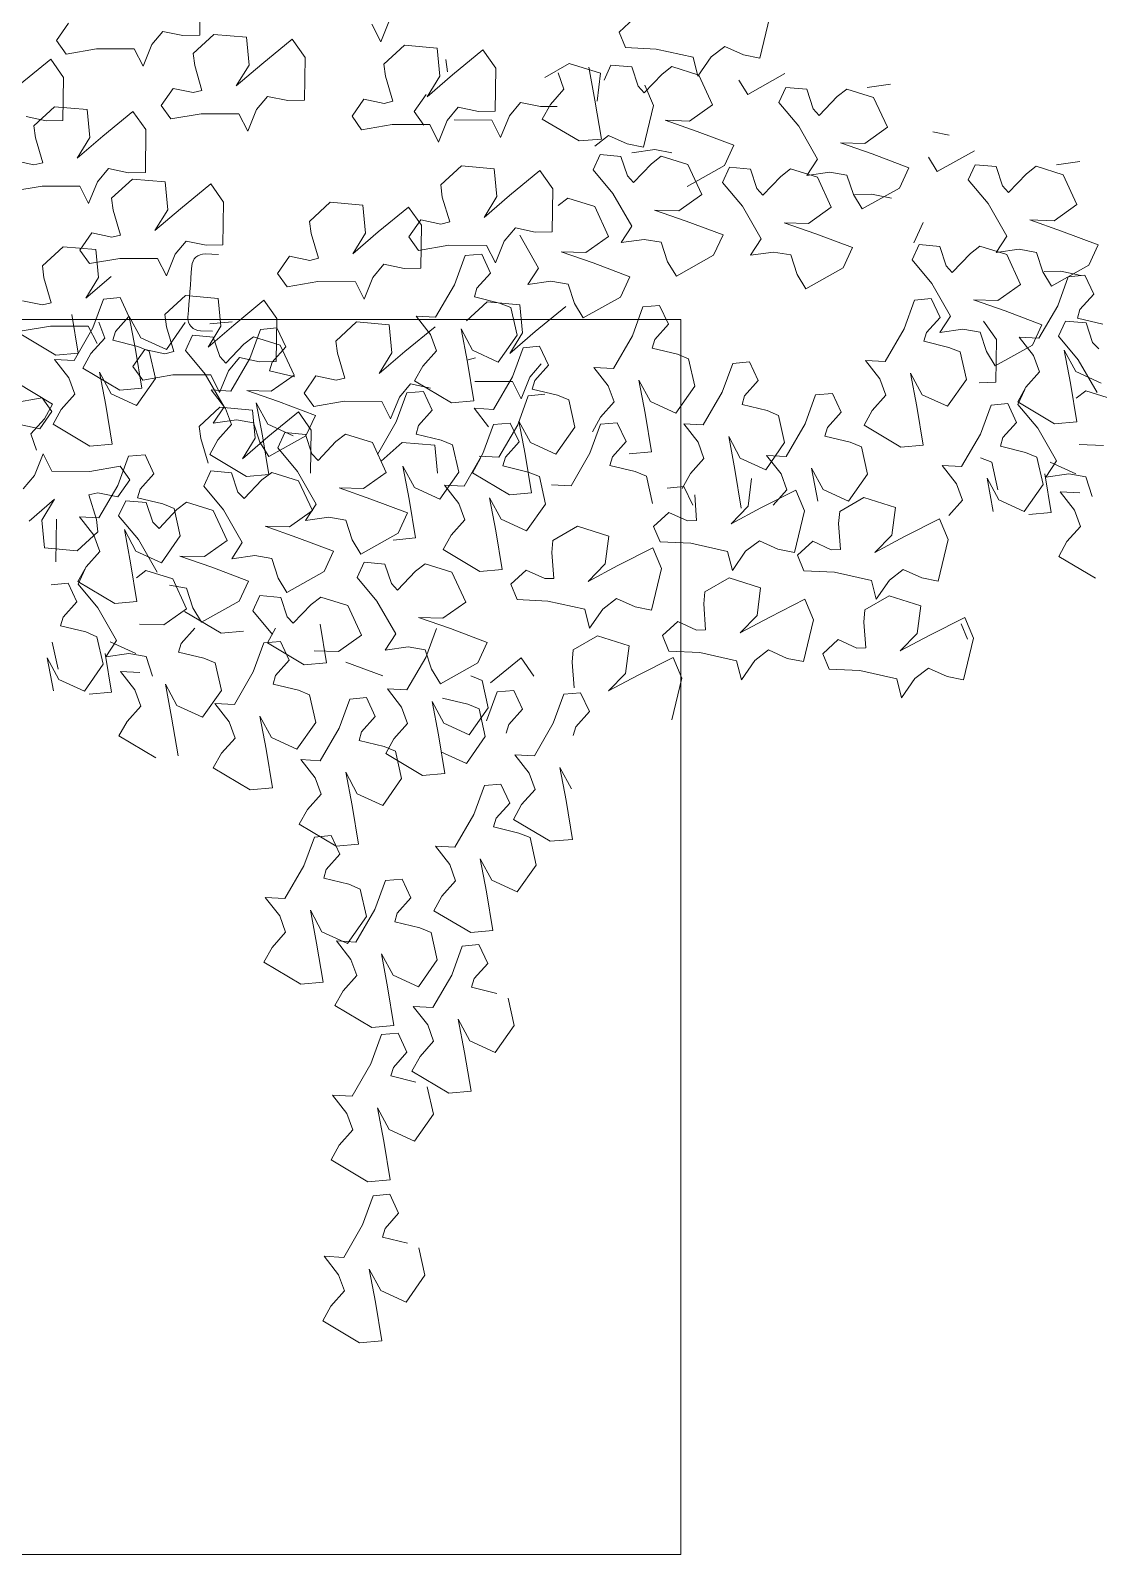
# Model space of a CAD drawing. Header units: metres. Extents: x -44 to 358, y -286 to 66.
# Drawn here: x 269.454 to 270.146, y 10.867 to 11.854 of the extents above; entities that cross this region are included whole.
import ezdxf

# ---------------------------------------------------------------- set-up
doc = ezdxf.new("R2010")
doc.units = ezdxf.units.M
doc.header["$LTSCALE"] = 0.3
doc.linetypes.add('CONTINU', pattern=[0])
doc.layers.add('arbustos', color=95, linetype='Continuous', lineweight=0)
doc.layers.add('EL0', color=7, linetype='Continuous', lineweight=15)
doc.layers.add('matas', color=74, linetype='Continuous', lineweight=0, transparency=0.6)

# ---------------------------------------------------------------- blocks, each defined once
blk = doc.blocks.new('A$C4E4C09DE')
at = {"layer": 'matas', "color": 97, "linetype": 'CONTINU', "true_color": 0x467138}
for p, q in [((93.95, 78.95), (93.89, 75.96)), ((54.2, 78.66), (54.79, 75.73)), ((64.67, 77.19), (63.64, 78.21)), ((64.19, 76.13), (64.67, 77.19)), ((80.7, 77.47), (81.25, 75.94)), ((81.25, 75.94), (81.91, 77.14)), ((54.79, 75.73), (55.94, 75.92)), ((55.94, 75.92), (57.26, 76.46)), ((57.26, 76.46), (58.19, 75.69)), ((58.19, 75.69), (59.07, 74.32)), ((59.07, 74.32), (59.45, 75.63)), ((59.45, 75.63), (62.04, 76.11)), ((62.04, 76.11), (64.19, 76.13)), ((74.11, 75.63), (73.17, 74.38)), ((76.17, 73.82), (74.11, 75.63)), ((77.3, 75.64), (77.05, 73.7)), ((79.59, 75.76), (77.3, 75.64)), ((80.99, 74.38), (79.59, 75.76)), ((87.44, 75.91), (86.49, 74.67)), ((89.49, 74.1), (87.44, 75.91)), ((90.63, 75.93), (90.38, 73.99)), ((92.92, 76.05), (90.63, 75.93)), ((94.31, 74.67), (92.92, 76.05)), ((93.89, 75.96), (95.06, 75.89)), ((95.06, 75.89), (96.47, 76.14)), ((96.47, 76.14), (97.21, 75.19)), ((103.86, 75.25), (103.07, 76.47)), ((53, 74.71), (55.55, 73.17)), ((60.9, 74.92), (59.01, 74.4)), ((61.56, 74.38), (60.9, 74.92)), ((63.7, 74.81), (63.21, 73.47)), ((65.15, 74.88), (63.7, 74.81)), ((65.6, 73.81), (65.15, 74.88)), ((68.07, 74.89), (65.85, 74.28)), ((66.7, 74.68), (66.18, 72.39)), ((69.73, 73.85), (68.07, 74.89)), ((76.53, 74.02), (76.67, 74.86)), ((86.49, 74.67), (86.43, 71.68)), ((94.17, 73.83), (94.31, 74.67)), ((97.21, 75.19), (97.77, 73.66)), ((97.77, 73.66), (98.43, 74.85)), ((98.43, 74.85), (101.05, 74.77)), ((101.05, 74.77), (103.16, 74.32)), ((103.16, 74.32), (103.86, 75.25)), ((45.63, 74.23), (47.23, 73.94)), ((48.65, 73.78), (46.76, 73.26)), ((49.31, 73.24), (48.65, 73.78)), ((51.45, 73.67), (50.96, 72.33)), ((52.9, 73.74), (51.45, 73.67)), ((53.35, 72.67), (52.9, 73.74)), ((55.55, 73.17), (56.19, 74.15)), ((59.01, 74.4), (57.97, 72.36)), ((62.76, 73.02), (61.56, 74.38)), ((62.74, 73.57), (62.09, 72.16)), ((63.21, 73.47), (62.76, 73.02)), ((65.85, 74.28), (66.03, 72.33)), ((68.37, 73.09), (68.82, 74.21)), ((73.17, 74.38), (73.11, 71.39)), ((77.89, 72.22), (76.17, 73.82)), ((77.05, 73.7), (77.89, 72.22)), ((80.28, 71.83), (80.85, 73.55)), ((80.85, 73.55), (80.99, 74.38)), ((91.22, 72.51), (89.49, 74.1)), ((90.38, 73.99), (91.22, 72.51)), ((93.6, 72.11), (94.17, 73.83)), ((104.22, 73.92), (103.28, 72.67)), ((106.28, 72.11), (104.22, 73.92)), ((46.76, 73.26), (45.72, 71.22)), ((50.51, 71.88), (49.31, 73.24)), ((50.96, 72.33), (50.51, 71.88)), ((51.91, 71.07), (53.35, 72.67)), ((57.97, 72.36), (59.53, 71.17)), ((66.18, 72.39), (65.64, 69.7)), ((69.28, 71.99), (68.37, 73.09)), ((78.76, 71.16), (77.97, 72.38)), ((103.28, 72.67), (103.22, 69.68)), ((62.09, 72.16), (62.68, 69.23)), ((68.79, 71.87), (69.96, 71.81)), ((69.81, 70.95), (69.28, 71.99)), ((69.96, 71.81), (71.37, 72.05)), ((71.37, 72.05), (72.11, 71.1)), ((73.11, 71.39), (74.28, 71.33)), ((74.28, 71.33), (75.69, 71.57)), ((75.69, 71.57), (76.43, 70.62)), ((80.88, 71.66), (80.28, 71.83)), ((82.29, 71.9), (80.88, 71.66)), ((83.08, 70.69), (82.29, 71.9)), ((86.43, 71.68), (87.6, 71.62)), ((87.6, 71.62), (89.01, 71.86)), ((89.01, 71.86), (89.75, 70.91)), ((94.21, 71.95), (93.6, 72.11)), ((95.61, 72.19), (94.21, 71.95)), ((96.4, 70.97), (95.61, 72.19)), ((41.4, 70.81), (42.55, 71)), ((45.72, 71.22), (47.27, 70.03)), ((50.53, 68.83), (51.91, 71.07)), ((58.98, 70.46), (56.39, 69.59)), ((61.23, 71.16), (58.98, 70.46)), ((59.53, 71.17), (61.23, 71.16)), ((67.19, 69.51), (69.81, 70.95)), ((72.11, 71.1), (72.67, 69.57)), ((72.67, 69.57), (73.33, 70.76)), ((73.33, 70.76), (75.96, 70.68)), ((76.43, 70.62), (76.99, 69.09)), ((76.99, 69.09), (77.64, 70.29)), ((77.64, 70.29), (80.27, 70.2)), ((78.06, 70.23), (78.76, 71.16)), ((80.27, 70.2), (82.38, 69.76)), ((82.38, 69.76), (83.08, 70.69)), ((89.75, 70.91), (90.31, 69.38)), ((90.31, 69.38), (90.97, 70.57)), ((90.97, 70.57), (93.59, 70.49)), ((93.59, 70.49), (95.7, 70.05)), ((95.7, 70.05), (96.4, 70.97)), ((98.36, 70.49), (97.42, 69.25)), ((100.41, 68.68), (98.36, 70.49)), ((101.55, 70.5), (101.3, 68.56)), ((103.84, 70.62), (101.55, 70.5)), ((105.23, 69.25), (103.84, 70.62)), ((32.24, 69.31), (33.84, 69.02)), ((39.61, 69.79), (42.16, 68.25)), ((42.16, 68.25), (42.8, 69.23)), ((46.73, 69.32), (44.14, 68.45)), ((48.97, 70.02), (46.73, 69.32)), ((47.27, 70.03), (48.97, 70.02)), ((56.39, 69.59), (57, 68.15)), ((62.68, 69.23), (63.83, 69.42)), ((63.83, 69.42), (65.15, 69.96)), ((65.15, 69.96), (66.09, 69.19)), ((65.64, 69.7), (67.19, 69.51)), ((97.42, 69.25), (97.35, 66.26)), ((103.22, 69.68), (104.39, 69.62)), ((104.39, 69.62), (105.79, 69.86)), ((105.09, 68.41), (105.23, 69.25)), ((33.37, 68.34), (32.33, 66.3)), ((35.26, 68.86), (33.37, 68.34)), ((35.91, 68.32), (35.26, 68.86)), ((37.12, 66.96), (35.91, 68.32)), ((38.06, 68.75), (37.57, 67.41)), ((39.51, 68.82), (38.06, 68.75)), ((39.96, 67.75), (39.51, 68.82)), ((44.14, 68.45), (44.74, 67.01)), ((52.38, 68.08), (50.49, 67.56)), ((51.23, 67.67), (50.53, 68.83)), ((53.04, 67.53), (52.38, 68.08)), ((57, 68.15), (59.55, 66.6)), ((59.55, 68.13), (58.51, 66.08)), ((61.44, 68.65), (59.55, 68.13)), ((60.69, 68.92), (61.88, 69.09)), ((62.09, 68.1), (61.44, 68.65)), ((61.88, 69.09), (63.48, 68.81)), ((63.29, 66.75), (62.09, 68.1)), ((64.23, 68.53), (63.74, 67.19)), ((65.68, 68.61), (64.23, 68.53)), ((66.13, 67.53), (65.68, 68.61)), ((102.14, 67.08), (100.41, 68.68)), ((101.3, 68.56), (102.14, 67.08)), ((104.52, 66.69), (105.09, 68.41)), ((37.57, 67.41), (37.12, 66.96)), ((38.52, 66.15), (39.96, 67.75)), ((44.74, 67.01), (47.3, 65.46)), ((47.94, 66.44), (48.43, 67.78)), ((48.43, 67.78), (49.63, 67.95)), ((50.49, 67.56), (49.45, 65.51)), ((49.63, 67.95), (51.23, 67.67)), ((54.24, 66.18), (53.04, 67.53)), ((55.18, 67.96), (54.69, 66.62)), ((56.63, 68.04), (55.18, 67.96)), ((57.08, 66.96), (56.63, 68.04)), ((63.74, 67.19), (63.29, 66.75)), ((64.7, 65.93), (66.13, 67.53)), ((69.85, 67.35), (68.91, 66.11)), ((71.91, 65.54), (69.85, 67.35)), ((73.04, 67.36), (72.79, 65.43)), ((75.33, 67.49), (73.04, 67.36)), ((76.73, 66.11), (75.33, 67.49)), ((32.33, 66.3), (33.88, 65.11)), ((37.13, 63.91), (38.52, 66.15)), ((46.68, 66.52), (45.27, 66.28)), ((47.84, 66.46), (46.68, 66.52)), ((47.3, 65.46), (47.94, 66.44)), ((54.69, 66.62), (54.24, 66.18)), ((55.64, 65.36), (57.08, 66.96)), ((58.51, 66.08), (60.06, 64.89)), ((63.31, 63.7), (64.7, 65.93)), ((68.91, 66.11), (68.85, 63.12)), ((76.59, 65.27), (76.73, 66.11)), ((97.35, 66.26), (98.52, 66.19)), ((98.52, 66.19), (99.93, 66.44)), ((99.93, 66.44), (100.67, 65.48)), ((105.13, 66.52), (104.52, 66.69)), ((106.53, 66.77), (105.13, 66.52)), ((35.58, 65.1), (33.34, 64.4)), ((33.88, 65.11), (35.58, 65.1)), ((49.45, 65.51), (51, 64.32)), ((54.26, 63.13), (55.64, 65.36)), ((61.76, 64.88), (59.52, 64.19)), ((60.06, 64.89), (61.76, 64.88)), ((65.94, 64.98), (64.9, 62.93)), ((67.83, 65.5), (65.94, 64.98)), ((68.49, 64.96), (67.83, 65.5)), ((73.63, 63.95), (71.91, 65.54)), ((72.79, 65.43), (73.63, 63.95)), ((76.01, 63.55), (76.59, 65.27)), ((92.76, 65.63), (91.82, 64.39)), ((94.82, 63.82), (92.76, 65.63)), ((95.95, 65.65), (95.7, 63.71)), ((98.24, 65.77), (95.95, 65.65)), ((99.64, 64.39), (98.24, 65.77)), ((100.67, 65.48), (101.23, 63.96)), ((101.23, 63.96), (101.89, 65.15)), ((101.89, 65.15), (104.51, 65.06)), ((104.51, 65.06), (106.62, 64.62)), ((33.34, 64.4), (30.75, 63.53)), ((37.84, 62.75), (37.13, 63.91)), ((43, 64.67), (43.6, 63.23)), ((52.7, 64.31), (50.46, 63.62)), ((51, 64.32), (52.7, 64.31)), ((59.52, 64.19), (56.92, 63.31)), ((78.91, 64.49), (77.97, 63.25)), ((80.97, 62.68), (78.91, 64.49)), ((82.1, 64.51), (81.85, 62.57)), ((84.39, 64.63), (82.1, 64.51)), ((85.79, 63.25), (84.39, 64.63)), ((91.82, 64.39), (91.76, 61.4)), ((96.54, 62.23), (94.82, 63.82)), ((99.5, 63.55), (99.64, 64.39)), ((30.75, 63.53), (31.35, 62.09)), ((34.55, 61.52), (35.04, 62.86)), ((35.04, 62.86), (36.24, 63.03)), ((36.24, 63.03), (37.84, 62.75)), ((38.99, 63.16), (37.1, 62.64)), ((39.64, 62.61), (38.99, 63.16)), ((41.79, 63.04), (41.3, 61.7)), ((43.24, 63.12), (41.79, 63.04)), ((43.69, 62.04), (43.24, 63.12)), ((50.46, 63.62), (47.87, 62.74)), ((47.87, 62.74), (48.47, 61.3)), ((54.96, 61.96), (54.26, 63.13)), ((56.92, 63.31), (57.53, 61.87)), ((61.22, 62.65), (62.41, 62.81)), ((62.41, 62.81), (64.02, 62.53)), ((64.02, 62.53), (63.31, 63.7)), ((64.9, 62.93), (66.45, 61.75)), ((68.85, 63.12), (70.02, 63.05)), ((69.71, 60.55), (71.09, 62.79)), ((70.02, 63.05), (71.42, 63.3)), ((71.42, 63.3), (72.17, 62.35)), ((76.62, 63.38), (76.01, 63.55)), ((78.03, 63.63), (76.62, 63.38)), ((77.97, 63.25), (77.91, 60.26)), ((78.82, 62.41), (78.03, 63.63)), ((85.65, 62.41), (85.79, 63.25)), ((95.7, 63.71), (96.54, 62.23)), ((98.92, 61.84), (99.5, 63.55)), ((31.35, 62.09), (33.91, 60.54)), ((37.1, 62.64), (36.06, 60.59)), ((40.85, 61.26), (39.64, 62.61)), ((41.3, 61.7), (40.85, 61.26)), ((42.25, 60.44), (43.69, 62.04)), ((51.67, 60.74), (52.16, 62.08)), ((52.16, 62.08), (53.36, 62.24)), ((53.36, 62.24), (54.96, 61.96)), ((57.53, 61.87), (60.08, 60.33)), ((60.73, 61.31), (61.22, 62.65)), ((68.16, 61.74), (65.91, 61.04)), ((66.45, 61.75), (68.16, 61.74)), ((72.17, 62.35), (72.72, 60.82)), ((72.72, 60.82), (73.38, 62.01)), ((73.38, 62.01), (76.01, 61.93)), ((76.01, 61.93), (78.11, 61.48)), ((78.11, 61.48), (78.82, 62.41)), ((82.69, 61.09), (80.97, 62.68)), ((81.85, 62.57), (82.69, 61.09)), ((85.08, 60.7), (85.65, 62.41)), ((99.53, 61.67), (98.92, 61.84)), ((100.94, 61.91), (99.53, 61.67)), ((101.73, 60.69), (100.94, 61.91)), ((31.6, 61.38), (30.94, 60.09)), ((32.76, 61.24), (31.6, 61.38)), ((33.28, 61.6), (31.88, 61.36)), ((33.42, 59.19), (32.76, 61.24)), ((34.45, 61.54), (33.28, 61.6)), ((33.91, 60.54), (34.55, 61.52)), ((48.47, 61.3), (51.03, 59.76)), ((51.03, 59.76), (51.67, 60.74)), ((60.08, 60.33), (60.73, 61.31)), ((65.91, 61.04), (63.32, 60.17)), ((73.7, 61.38), (73.04, 60.09)), ((74.85, 61.24), (73.7, 61.38)), ((75.52, 59.19), (74.85, 61.24)), ((85.68, 60.53), (85.08, 60.7)), ((87.09, 60.77), (85.68, 60.53)), ((87.88, 59.55), (87.09, 60.77)), ((91.76, 61.4), (92.93, 61.34)), ((92.99, 60.73), (92.06, 60.73)), ((92.99, 60.73), (92.06, 60.73)), ((92.93, 61.34), (94.33, 61.58)), ((94.33, 61.58), (95.08, 60.63)), ((95.08, 60.63), (95.63, 59.1)), ((100.61, 60.76), (100.36, 58.82)), ((102.9, 60.88), (100.61, 60.76)), ((101.02, 59.77), (101.73, 60.69)), ((104.3, 59.5), (102.9, 60.88)), ((30.94, 60.09), (31.86, 58.99)), ((36.06, 60.59), (37.61, 59.4)), ((40.86, 58.21), (42.25, 60.44)), ((63.32, 60.17), (63.92, 58.73)), ((67.61, 59.5), (68.81, 59.67)), ((68.81, 59.67), (70.41, 59.39)), ((70.41, 59.39), (69.71, 60.55)), ((73.04, 60.09), (73.95, 58.99)), ((77.91, 60.26), (79.08, 60.2)), ((79.08, 60.2), (80.49, 60.44)), ((80.49, 60.44), (81.23, 59.49)), ((87.18, 58.63), (87.88, 59.55)), ((95.63, 59.1), (96.29, 60.29)), ((96.29, 60.29), (98.92, 60.21)), ((98.92, 60.21), (101.02, 59.77)), ((31.86, 58.99), (32.01, 58.38)), ((34.66, 56.88), (33.42, 59.19)), ((37.07, 58.7), (34.48, 57.82)), ((39.31, 59.39), (37.07, 58.7)), ((37.61, 59.4), (39.31, 59.39)), ((42.26, 59.38), (41.6, 58.09)), ((43.41, 59.24), (42.26, 59.38)), ((44.08, 57.2), (43.41, 59.24)), ((63.92, 58.73), (66.48, 57.18)), ((67.12, 58.16), (67.61, 59.5)), ((73.95, 58.99), (74.11, 58.38)), ((76.76, 56.88), (75.52, 59.19)), ((81.23, 59.49), (81.79, 57.96)), ((81.79, 57.96), (82.44, 59.15)), ((82.44, 59.15), (85.07, 59.07)), ((85.07, 59.07), (87.18, 58.63)), ((101.2, 57.34), (99.48, 58.93)), ((100.36, 58.82), (101.2, 57.34)), ((103.59, 56.94), (104.16, 58.66)), ((104.16, 58.66), (104.3, 59.5)), ((32.01, 58.38), (30.24, 58.02)), ((31.4, 58.06), (30.9, 56.72)), ((32.84, 58.14), (31.4, 58.06)), ((33.3, 57.06), (32.84, 58.14)), ((34.48, 57.82), (35.08, 56.38)), ((38.55, 57.93), (37.61, 56.69)), ((41.57, 57.04), (40.86, 58.21)), ((41.6, 58.09), (42.51, 57)), ((61.18, 58.24), (60.52, 56.95)), ((62.33, 58.1), (61.18, 58.24)), ((63, 56.06), (62.33, 58.1)), ((66.48, 57.18), (67.12, 58.16)), ((69.78, 56.12), (67.72, 57.93)), ((70.91, 57.94), (70.66, 56.01)), ((73.2, 58.07), (70.91, 57.94)), ((71.54, 57.73), (71.04, 55.83)), ((72.34, 58.02), (71.54, 57.73)), ((74.11, 58.38), (72.34, 58.02)), ((74.6, 56.69), (73.2, 58.07)), ((88.77, 57.64), (87.83, 56.4)), ((90.82, 55.83), (88.77, 57.64)), ((91.96, 57.65), (91.71, 55.72)), ((94.25, 57.78), (91.96, 57.65)), ((95.65, 56.4), (94.25, 57.78)), ((98.8, 57.48), (98.14, 56.19)), ((99.95, 57.33), (98.8, 57.48)), ((30.9, 56.72), (30.45, 56.28)), ((31.86, 55.46), (33.3, 57.06)), ((36.03, 56.9), (34.66, 56.88)), ((34.98, 55.66), (36.03, 56.9)), ((35.08, 56.38), (37.64, 54.84)), ((37.61, 56.69), (37.55, 53.7)), ((38.28, 55.82), (38.77, 57.16)), ((38.77, 57.16), (39.97, 57.32)), ((39.97, 57.32), (41.57, 57.04)), ((42.67, 56.39), (40.9, 56.02)), ((42.51, 57), (42.67, 56.39)), ((45.32, 54.88), (44.08, 57.2)), ((60.52, 56.95), (61.43, 55.86)), ((78.13, 56.9), (76.76, 56.88)), ((77.08, 55.66), (78.13, 56.9)), ((82.26, 56.35), (79.97, 56.23)), ((83.66, 54.97), (82.26, 56.35)), ((87.83, 56.4), (87.77, 53.41)), ((95.51, 55.56), (95.65, 56.4)), ((100.62, 55.29), (99.95, 57.33)), ((104.19, 56.78), (103.59, 56.94)), ((105.6, 57.02), (104.19, 56.78)), ((30.47, 53.23), (31.86, 55.46)), ((32, 54.66), (32.86, 56.12)), ((32.86, 56.12), (32.35, 53.83)), ((34.53, 54.54), (34.98, 55.66)), ((37.64, 54.84), (38.28, 55.82)), ((40.1, 55.73), (39.6, 53.83)), ((40.9, 56.02), (40.1, 55.73)), ((61.43, 55.86), (61.59, 55.25)), ((64.24, 53.74), (63, 56.06)), ((71.5, 54.53), (69.78, 56.12)), ((70.66, 56.01), (71.5, 54.53)), ((71.04, 55.83), (72.3, 53.9)), ((74.1, 54.66), (74.96, 56.12)), ((74.96, 56.12), (74.44, 53.83)), ((76.63, 54.54), (77.08, 55.66)), ((78.83, 54.4), (76.78, 56.21)), ((79.97, 56.23), (79.72, 54.29)), ((87.8, 55.74), (87.14, 54.45)), ((88.95, 55.59), (87.8, 55.74)), ((89.62, 53.55), (88.95, 55.59)), ((92.55, 54.24), (90.82, 55.83)), ((90.93, 56.06), (92.48, 55.87)), ((91.71, 55.72), (92.55, 54.24)), ((93.13, 55.35), (92.27, 55.35)), ((93.13, 55.35), (92.27, 55.35)), ((94.2, 55.9), (95.45, 53.97)), ((94.93, 53.84), (95.51, 55.56)), ((97.25, 54.72), (98.12, 56.19)), ((98.12, 56.19), (97.6, 53.9)), ((98.14, 56.19), (99.05, 55.09)), ((99.78, 54.6), (100.23, 55.72)), ((100.3, 54.21), (100.95, 55.4)), ((101.86, 52.97), (100.62, 55.29)), ((100.95, 55.4), (103.58, 55.32)), ((102.13, 56.18), (101.59, 53.5)), ((103.58, 55.32), (105.69, 54.88)), ((30.2, 53.9), (32, 54.66)), ((35.44, 53.44), (34.53, 54.54)), ((46.68, 54.9), (45.32, 54.88)), ((45.64, 53.66), (46.68, 54.9)), ((54.78, 54.53), (54.12, 53.24)), ((55.94, 54.38), (54.78, 54.53)), ((56.6, 52.34), (55.94, 54.38)), ((59.02, 54.59), (58.52, 52.69)), ((59.81, 54.88), (59.02, 54.59)), ((61.59, 55.25), (59.81, 54.88)), ((69.44, 55.1), (68.78, 53.81)), ((70.59, 54.95), (69.44, 55.1)), ((71.26, 52.91), (70.59, 54.95)), ((72.3, 53.9), (74.1, 54.66)), ((77.54, 53.44), (76.63, 54.54)), ((80.56, 52.81), (78.83, 54.4)), ((79.72, 54.29), (80.56, 52.81)), ((83.51, 54.13), (83.66, 54.97)), ((87.53, 54.55), (86.49, 52.5)), ((87.14, 54.45), (88.05, 53.35)), ((89.42, 55.07), (87.53, 54.55)), ((90.07, 54.53), (89.42, 55.07)), ((91.27, 53.17), (90.07, 54.53)), ((92.21, 54.95), (91.72, 53.61)), ((93.66, 55.03), (92.21, 54.95)), ((94.11, 53.95), (93.66, 55.03)), ((95.45, 53.97), (97.25, 54.72)), ((99.21, 54.48), (97.44, 54.12)), ((99.05, 55.09), (99.21, 54.48)), ((100.7, 53.51), (99.78, 54.6)), ((103.14, 53.3), (105.75, 54.74)), ((31.26, 53.32), (29.37, 52.8)), ((31.91, 52.78), (31.26, 53.32)), ((32.35, 53.83), (31.81, 51.15)), ((35.97, 52.4), (35.44, 53.44)), ((35.96, 52.21), (35.5, 53.28)), ((37.55, 53.7), (38.72, 53.63)), ((39.6, 53.83), (40.86, 51.91)), ((42.66, 52.66), (43.52, 54.13)), ((43.52, 54.13), (43, 51.83)), ((45.19, 52.54), (45.64, 53.66)), ((54.12, 53.24), (55.04, 52.14)), ((65.6, 53.76), (64.24, 53.74)), ((64.56, 52.52), (65.6, 53.76)), ((68.78, 53.81), (69.69, 52.71)), ((69.3, 53.88), (70.04, 52.93)), ((74.49, 53.96), (73.89, 54.13)), ((74.44, 53.83), (73.9, 51.15)), ((78.07, 52.4), (77.54, 53.44)), ((82.94, 52.41), (83.51, 54.13)), ((87.77, 53.41), (88.93, 53.34)), ((88.05, 53.35), (88.21, 52.74)), ((88.93, 53.34), (90.34, 53.59)), ((90.86, 51.23), (89.62, 53.55)), ((90.34, 53.59), (91.08, 52.64)), ((91.72, 53.61), (91.27, 53.17)), ((92.68, 52.35), (94.11, 53.95)), ((95.54, 53.67), (94.93, 53.84)), ((96.95, 53.92), (95.54, 53.67)), ((96.64, 53.82), (96.14, 51.92)), ((97.44, 54.12), (96.64, 53.82)), ((97.74, 52.7), (96.95, 53.92)), ((97.6, 53.9), (97.06, 51.22)), ((101.22, 52.46), (100.7, 53.51)), ((101.59, 53.5), (103.14, 53.3)), ((33.35, 50.95), (35.97, 52.4)), ((34.52, 50.61), (35.96, 52.21)), ((36.66, 52.25), (36, 50.96)), ((37.82, 52.1), (36.66, 52.25)), ((38.49, 50.06), (37.82, 52.1)), ((40.86, 51.91), (42.66, 52.66)), ((46.1, 51.44), (45.19, 52.54)), ((48.92, 52.53), (48.26, 51.24)), ((50.08, 52.39), (48.92, 52.53)), ((50.75, 50.34), (50.08, 52.39)), ((55.04, 52.14), (55.19, 51.53)), ((57.84, 50.02), (56.6, 52.34)), ((58.52, 52.69), (59.78, 50.77)), ((61.58, 51.52), (62.44, 52.99)), ((62.44, 52.99), (61.92, 50.69)), ((64.1, 51.4), (64.56, 52.52)), ((69.85, 52.1), (68.07, 51.74)), ((69.69, 52.71), (69.85, 52.1)), ((70.04, 52.93), (70.6, 51.4)), ((70.6, 51.4), (71.25, 52.59)), ((71.25, 52.59), (73.88, 52.5)), ((72.5, 50.59), (71.26, 52.91)), ((75.45, 50.95), (78.07, 52.4)), ((76.94, 51.92), (78.35, 52.16)), ((78.35, 52.16), (79.09, 51.21)), ((83.55, 52.25), (82.94, 52.41)), ((84.96, 52.49), (83.55, 52.25)), ((85.75, 51.27), (84.96, 52.49)), ((88.21, 52.74), (86.43, 52.38)), ((86.49, 52.5), (88.04, 51.32)), ((91.08, 52.64), (91.64, 51.11)), ((91.29, 50.12), (92.68, 52.35)), ((91.64, 51.11), (92.3, 52.3)), ((92.3, 52.3), (94.93, 52.22)), ((94.93, 52.22), (97.03, 51.77)), ((97.03, 51.77), (97.74, 52.7)), ((98.6, 51.02), (101.22, 52.46)), ((99.2, 50.75), (100.06, 52.22)), ((100.06, 52.22), (99.54, 49.93)), ((103.22, 53), (101.86, 52.97)), ((102.18, 51.75), (103.22, 53)), ((31.81, 51.15), (33.35, 50.95)), ((43, 51.83), (42.46, 49.15)), ((46.63, 50.4), (46.1, 51.44)), ((48.26, 51.24), (49.18, 50.14)), ((53.42, 51.17), (52.62, 50.87)), ((55.19, 51.53), (53.42, 51.17)), ((59.78, 50.77), (61.58, 51.52)), ((65.02, 50.3), (64.1, 51.4)), ((67.28, 51.44), (66.78, 49.55)), ((68.07, 51.74), (67.28, 51.44)), ((70.11, 51.63), (68.96, 51.77)), ((70.78, 49.58), (70.11, 51.63)), ((73.9, 51.15), (75.45, 50.95)), ((77.43, 51.67), (76.77, 50.38)), ((78.58, 51.53), (77.43, 51.67)), ((79.25, 49.48), (78.58, 51.53)), ((79.09, 51.21), (79.65, 49.68)), ((85.04, 50.35), (85.75, 51.27)), ((89.74, 51.3), (87.5, 50.61)), ((88.04, 51.32), (89.74, 51.3)), ((92.22, 51.26), (90.86, 51.23)), ((91.18, 50.01), (92.22, 51.26)), ((96.14, 51.92), (97.4, 50)), ((97.06, 51.22), (98.6, 51.02)), ((101.73, 50.63), (102.18, 51.75)), ((105.88, 51.34), (103.26, 49.89)), ((33.13, 48.38), (34.52, 50.61)), ((36, 50.96), (36.92, 49.86)), ((39.73, 47.74), (38.49, 50.06)), ((44.01, 48.96), (46.63, 50.4)), ((49.18, 50.14), (49.34, 49.53)), ((51.99, 48.02), (50.75, 50.34)), ((52.62, 50.87), (52.13, 48.98)), ((59.21, 50.05), (57.84, 50.02)), ((58.16, 48.8), (59.21, 50.05)), ((61.92, 50.69), (61.38, 48.01)), ((65.55, 49.26), (65.02, 50.3)), ((73.86, 50.62), (72.5, 50.59)), ((72.82, 49.37), (73.86, 50.62)), ((76.77, 50.38), (77.68, 49.29)), ((79.65, 49.68), (80.31, 50.87)), ((80.31, 50.87), (82.94, 50.79)), ((82.94, 50.79), (85.04, 50.35)), ((87.5, 50.61), (84.9, 49.73)), ((88.2, 49.01), (89.06, 50.48)), ((89.06, 50.48), (88.54, 48.19)), ((91.59, 50.07), (89.29, 49.95)), ((90.73, 48.89), (91.18, 50.01)), ((92, 48.95), (91.29, 50.12)), ((92.98, 48.69), (91.59, 50.07)), ((97.4, 50), (99.2, 50.75)), ((102.64, 49.54), (101.73, 50.63)), ((103.99, 50.29), (103.29, 49.36)), ((106.09, 49.85), (103.99, 50.29)), ((29.88, 49.57), (31.58, 49.56)), ((37.08, 49.25), (35.3, 48.89)), ((36.92, 49.86), (37.08, 49.25)), ((42.46, 49.15), (44.01, 48.96)), ((47.56, 49.17), (46.76, 48.87)), ((49.34, 49.53), (47.56, 49.17)), ((52.13, 48.98), (53.38, 47.05)), ((55.18, 47.8), (56.04, 49.27)), ((56.04, 49.27), (55.53, 46.98)), ((63.84, 49.96), (63.18, 48.67)), ((65, 49.82), (63.84, 49.96)), ((65.67, 47.77), (65, 49.82)), ((66.78, 49.55), (68.04, 47.62)), ((69.84, 48.37), (70.7, 49.84)), ((70.7, 49.84), (70.18, 47.55)), ((71.3, 49.68), (70.64, 48.38)), ((72.02, 47.27), (70.78, 49.58)), ((72.46, 49.53), (71.3, 49.68)), ((73.13, 47.49), (72.46, 49.53)), ((77.68, 49.29), (77.84, 48.68)), ((80.49, 47.17), (79.25, 49.48)), ((84.9, 49.73), (85.51, 48.3)), ((86.1, 49.94), (85.16, 48.69)), ((88.16, 48.13), (86.1, 49.94)), ((86.4, 48.26), (88.2, 49.01)), ((88.71, 47.73), (89.2, 49.07)), ((89.29, 49.95), (89.04, 48.01)), ((89.2, 49.07), (90.39, 49.24)), ((90.39, 49.24), (92, 48.95)), ((99.54, 49.93), (99, 47.24)), ((103.17, 48.49), (102.64, 49.54)), ((103.26, 49.89), (103.79, 48.85)), ((103.29, 49.36), (104.08, 48.14)), ((31.76, 47.51), (33.57, 48.27)), ((33.84, 47.21), (33.13, 48.38)), ((34.51, 48.59), (34.01, 46.69)), ((35.3, 48.89), (34.51, 48.59)), ((37.63, 48.12), (37.14, 46.22)), ((38.43, 48.41), (37.63, 48.12)), ((46.76, 48.87), (46.27, 46.98)), ((53.35, 48.05), (51.99, 48.02)), ((52.3, 46.8), (53.35, 48.05)), ((57.71, 47.68), (58.16, 48.8)), ((61.38, 48.01), (62.93, 47.82)), ((63.18, 48.67), (64.1, 47.58)), ((68.04, 47.62), (69.84, 48.37)), ((70.64, 48.38), (71.56, 47.29)), ((75.27, 48.02), (74.77, 46.12)), ((76.07, 48.31), (75.27, 48.02)), ((77.84, 48.68), (76.07, 48.31)), ((76.51, 47.95), (76.26, 46.01)), ((78.8, 48.07), (76.51, 47.95)), ((80.2, 46.7), (78.8, 48.07)), ((80.86, 47.98), (79.82, 45.94)), ((82.75, 48.5), (80.86, 47.98)), ((83.41, 47.96), (82.75, 48.5)), ((84.61, 46.61), (83.41, 47.96)), ((85.55, 48.39), (85.06, 47.05)), ((85.16, 48.69), (85.1, 45.71)), ((85.51, 48.3), (88.06, 46.75)), ((87, 48.46), (85.55, 48.39)), ((87.45, 47.39), (87, 48.46)), ((88.54, 48.19), (88, 45.5)), ((89.88, 46.53), (88.16, 48.13)), ((89.04, 48.01), (89.88, 46.53)), ((91.64, 47.79), (90.73, 48.89)), ((92.27, 46.14), (92.84, 47.86)), ((92.84, 47.86), (92.98, 48.69)), ((100.55, 47.05), (103.17, 48.49)), ((103.79, 48.85), (104.7, 47.75)), ((104.08, 48.14), (105.48, 48.39)), ((30.55, 45.98), (31.04, 47.32)), ((31.04, 47.32), (32.23, 47.49)), ((32.23, 47.49), (33.84, 47.21)), ((33.91, 47.44), (33.37, 44.76)), ((37.06, 45.52), (37.93, 46.99)), ((37.93, 46.99), (37.41, 44.7)), ((41.09, 47.77), (39.73, 47.74)), ((40.04, 46.52), (41.09, 47.77)), ((46.27, 46.98), (47.52, 45.05)), ((49.32, 45.8), (50.19, 47.27)), ((50.19, 47.27), (49.67, 44.98)), ((51.85, 45.69), (52.3, 46.8)), ((53.38, 47.05), (55.18, 47.8)), ((55.53, 46.98), (54.99, 44.3)), ((58.62, 46.59), (57.71, 47.68)), ((64.26, 46.97), (62.48, 46.6)), ((64.1, 47.58), (64.26, 46.97)), ((66.91, 45.46), (65.67, 47.77)), ((70.18, 47.55), (69.64, 44.87)), ((71.56, 47.29), (71.72, 46.68)), ((73.39, 47.29), (72.02, 47.27)), ((74.37, 45.17), (73.13, 47.49)), ((73.81, 46.11), (73.28, 47.16)), ((85.06, 47.05), (84.61, 46.61)), ((86.01, 45.79), (87.45, 47.39)), ((88.06, 46.75), (88.71, 47.73)), ((92.17, 46.75), (91.64, 47.79)), ((99, 47.24), (100.55, 47.05)), ((104.7, 47.75), (104.25, 46.63)), ((32.79, 46.23), (31.43, 46.2)), ((31.75, 44.98), (32.79, 46.23)), ((34.01, 46.69), (35.26, 44.77)), ((39.59, 45.4), (40.04, 46.52)), ((47.52, 45.05), (49.32, 45.8)), ((54.35, 46.4), (54.52, 44.46)), ((59.15, 45.54), (58.62, 46.59)), ((61.68, 46.31), (61.19, 44.41)), ((62.48, 46.6), (61.68, 46.31)), ((69.14, 46.02), (68.65, 44.12)), ((69.94, 46.31), (69.14, 46.02)), ((71.72, 46.68), (69.94, 46.31)), ((71.19, 44.67), (73.81, 46.11)), ((74.77, 46.12), (76.03, 44.2)), ((77.83, 44.95), (78.69, 46.42)), ((78.69, 46.42), (78.17, 44.12)), ((79.82, 45.94), (81.37, 44.75)), ((84.63, 43.56), (86.01, 45.79)), ((89.55, 45.31), (92.17, 46.75)), ((96.68, 46.57), (96.02, 45.28)), ((97.84, 46.43), (96.68, 46.57)), ((98.4, 45.72), (97.69, 44.79)), ((98.51, 44.38), (97.84, 46.43)), ((100.5, 45.28), (98.4, 45.72)), ((103.79, 46.39), (103.13, 45.2)), ((104.34, 44.86), (103.79, 46.39)), ((31.29, 43.86), (31.75, 44.98)), ((33.37, 44.76), (34.92, 44.56)), ((35.26, 44.77), (37.06, 45.52)), ((40.51, 44.31), (39.59, 45.4)), ((46.46, 45.36), (44.25, 44.74)), ((44.25, 44.74), (44.43, 42.8)), ((48.12, 44.32), (46.46, 45.36)), ((51.23, 45.7), (50.58, 44.28)), ((53.63, 44.38), (51.23, 45.7)), ((52.77, 44.59), (51.85, 45.69)), ((58.07, 43.33), (58.26, 45.13)), ((59.04, 45.68), (58.38, 44.39)), ((60.2, 45.53), (59.04, 45.68)), ((68.27, 45.48), (66.91, 45.46)), ((69.64, 44.87), (71.19, 44.67)), ((75.73, 45.2), (74.37, 45.17)), ((74.68, 43.95), (75.73, 45.2)), ((76.03, 44.2), (77.83, 44.95)), ((83.08, 44.74), (80.83, 44.04)), ((81.37, 44.75), (83.08, 44.74)), ((85.92, 45.13), (84.88, 43.09)), ((87.81, 45.65), (85.92, 45.13)), ((88.47, 45.11), (87.81, 45.65)), ((88, 45.5), (89.55, 45.31)), ((89.67, 43.76), (88.47, 45.11)), ((90.61, 45.54), (90.12, 44.2)), ((92.06, 45.61), (90.61, 45.54)), ((92.51, 44.54), (92.06, 45.61)), ((96.02, 45.28), (96.94, 44.18)), ((97.69, 44.79), (98.48, 43.58)), ((103.13, 45.2), (100.5, 45.28)), ((105.09, 43.91), (104.34, 44.86)), ((32.21, 42.77), (31.29, 43.86)), ((41.14, 44.04), (40.49, 42.63)), ((43.54, 42.72), (41.14, 44.04)), ((48.17, 43.47), (48.12, 44.32)), ((50.58, 44.28), (51.17, 41.35)), ((55.66, 43.2), (53.63, 44.38)), ((54.52, 44.46), (55.66, 43.2)), ((60.02, 43.84), (58.7, 43.29)), ((61.06, 42.82), (60.02, 43.84)), ((68.65, 44.12), (69.9, 42.2)), ((71.7, 42.95), (72.56, 44.42)), ((72.56, 44.42), (72.05, 42.13)), ((74.23, 42.83), (74.68, 43.95)), ((78.17, 44.12), (77.63, 41.44)), ((80.83, 44.04), (78.24, 43.17)), ((90.12, 44.2), (89.67, 43.76)), ((91.08, 42.94), (92.51, 44.54)), ((96.94, 44.18), (97.1, 43.57)), ((98.48, 43.58), (99.89, 43.82)), ((99.75, 42.06), (98.51, 44.38)), ((99.89, 43.82), (100.5, 43.65)), ((100.5, 43.65), (99.92, 41.94)), ((32.74, 41.72), (32.21, 42.77)), ((40.49, 42.63), (41.08, 39.69)), ((45.57, 41.54), (43.54, 42.72)), ((44.43, 42.8), (45.57, 41.54)), ((47.98, 41.67), (48.17, 43.47)), ((58.7, 43.29), (58.07, 43.33)), ((60.57, 41.76), (61.06, 42.82)), ((66.37, 42.65), (64.16, 42.03)), ((68.04, 41.6), (66.37, 42.65)), ((69.9, 42.2), (71.7, 42.95)), ((75.14, 41.73), (74.23, 42.83)), ((78.24, 43.17), (78.84, 41.73)), ((82.53, 42.5), (83.73, 42.67)), ((83.73, 42.67), (85.33, 42.39)), ((85.33, 42.39), (84.63, 43.56)), ((84.88, 43.09), (86.44, 41.9)), ((89.69, 40.71), (91.08, 42.94)), ((91.79, 42.85), (90.75, 40.8)), ((93.68, 43.37), (91.79, 42.85)), ((94.33, 42.83), (93.68, 43.37)), ((94.52, 42.91), (94.03, 41.02)), ((95.53, 41.47), (94.33, 42.83)), ((95.32, 43.21), (94.52, 42.91)), ((97.1, 43.57), (95.32, 43.21)), ((96.48, 43.25), (95.98, 41.91)), ((97.92, 43.33), (96.48, 43.25)), ((98.38, 42.25), (97.92, 43.33)), ((103.72, 41.78), (102.88, 43.26)), ((102.88, 43.26), (104.6, 41.67)), ((30.12, 40.28), (32.74, 41.72)), ((48.61, 41.63), (47.98, 41.67)), ((49.93, 42.18), (48.61, 41.63)), ((50.96, 41.16), (49.93, 42.18)), ((51.17, 41.35), (52.33, 41.54)), ((52.33, 41.54), (53.65, 42.08)), ((53.65, 42.08), (54.58, 41.32)), ((55.84, 41.25), (58.42, 41.74)), ((58.42, 41.74), (60.57, 41.76)), ((64.16, 42.03), (64.34, 40.09)), ((68.08, 40.75), (68.04, 41.6)), ((72.05, 42.13), (71.51, 39.44)), ((75.67, 40.69), (75.14, 41.73)), ((78.84, 41.73), (81.4, 40.18)), ((82.04, 41.16), (82.53, 42.5)), ((88.14, 41.89), (85.89, 41.19)), ((86.44, 41.9), (88.14, 41.89)), ((95.98, 41.91), (95.53, 41.47)), ((96.94, 40.65), (98.38, 42.25)), ((101.11, 42.09), (99.75, 42.06)), ((99.92, 41.94), (99.78, 41.1)), ((100.06, 40.84), (101.11, 42.09)), ((102.69, 41.88), (102.63, 38.89)), ((103.47, 39.84), (103.72, 41.78)), ((42.23, 39.88), (43.55, 40.43)), ((43.55, 40.43), (44.48, 39.66)), ((50.48, 40.1), (50.96, 41.16)), ((54.58, 41.32), (55.45, 39.94)), ((55.45, 39.94), (55.84, 41.25)), ((61.05, 41.33), (60.4, 39.91)), ((63.45, 40.01), (61.05, 41.33)), ((67.89, 38.95), (68.08, 40.75)), ((73.05, 39.25), (75.67, 40.69)), ((77.63, 41.44), (79.18, 41.24)), ((81.4, 40.18), (82.04, 41.16)), ((85.89, 41.19), (83.3, 40.32)), ((90.39, 39.54), (89.69, 40.71)), ((90.75, 40.8), (92.3, 39.62)), ((94.03, 41.02), (95.28, 39.09)), ((95.55, 38.42), (96.94, 40.65)), ((97.08, 39.84), (97.94, 41.31)), ((97.94, 41.31), (97.43, 39.02)), ((99.61, 39.73), (100.06, 40.84)), ((99.78, 41.1), (101.18, 39.72)), ((41.08, 39.69), (42.23, 39.88)), ((44.48, 39.66), (45.36, 38.29)), ((45.36, 38.29), (45.74, 39.59)), ((45.74, 39.59), (48.33, 40.08)), ((48.33, 40.08), (50.48, 40.1)), ((55.66, 39.43), (53.45, 38.81)), ((57.32, 38.39), (55.66, 39.43)), ((60.4, 39.91), (60.99, 36.98)), ((65.48, 38.82), (63.45, 40.01)), ((64.34, 40.09), (65.48, 38.82)), ((69.84, 39.46), (68.52, 38.92)), ((70.87, 38.44), (69.84, 39.46)), ((71.51, 39.44), (73.05, 39.25)), ((76.89, 39.66), (75, 39.14)), ((77.55, 39.12), (76.89, 39.66)), ((79.69, 39.54), (79.2, 38.2)), ((81.14, 39.62), (79.69, 39.54)), ((81.59, 38.55), (81.14, 39.62)), ((83.3, 40.32), (83.91, 38.88)), ((87.1, 38.31), (87.6, 39.65)), ((87.6, 39.65), (88.79, 39.82)), ((88.79, 39.82), (90.39, 39.54)), ((94, 39.6), (91.76, 38.91)), ((92.3, 39.62), (94, 39.6)), ((95.28, 39.09), (97.08, 39.84)), ((100.52, 38.63), (99.61, 39.73)), ((101.18, 39.72), (103.47, 39.84)), ((44.46, 38.56), (42.24, 37.94)), ((46.12, 37.52), (44.46, 38.56)), ((53.45, 38.81), (53.63, 36.87)), ((57.37, 37.54), (57.32, 38.39)), ((68.52, 38.92), (67.89, 38.95)), ((70.39, 37.39), (70.87, 38.44)), ((75, 39.14), (73.96, 37.09)), ((78.75, 37.76), (77.55, 39.12)), ((80.16, 36.94), (81.59, 38.55)), ((83.91, 38.88), (86.46, 37.33)), ((86.46, 37.33), (87.1, 38.31)), ((91.76, 38.91), (89.16, 38.03)), ((96.34, 38.51), (94.45, 37.99)), ((96.99, 37.97), (96.34, 38.51)), ((97.43, 39.02), (96.89, 36.34)), ((101.05, 37.58), (100.52, 38.63)), ((101.04, 37.4), (100.58, 38.47)), ((39.13, 37.24), (38.48, 35.82)), ((41.53, 35.92), (39.13, 37.24)), ((42.24, 37.94), (42.42, 36)), ((46.16, 36.67), (46.12, 37.52)), ((50.34, 38.11), (49.69, 36.69)), ((52.74, 36.79), (50.34, 38.11)), ((57.18, 35.74), (57.37, 37.54)), ((62.14, 37.17), (63.46, 37.71)), ((63.46, 37.71), (64.4, 36.94)), ((65.65, 36.88), (68.24, 37.36)), ((68.24, 37.36), (70.39, 37.39)), ((79.2, 38.2), (78.75, 37.76)), ((89.16, 38.03), (89.77, 36.6)), ((92.97, 36.03), (93.46, 37.37)), ((94.45, 37.99), (93.41, 35.95)), ((93.46, 37.37), (94.66, 37.54)), ((98.43, 36.14), (101.05, 37.58)), ((99.6, 35.8), (101.04, 37.4)), ((101.74, 37.44), (101.08, 36.15)), ((102.9, 37.29), (101.74, 37.44)), ((38.89, 35.73), (39.38, 36.79)), ((45.97, 34.87), (46.16, 36.67)), ((49.69, 36.69), (50.28, 33.76)), ((54.77, 35.61), (52.74, 36.79)), ((53.63, 36.87), (54.77, 35.61)), ((59.13, 36.25), (57.81, 35.7)), ((60.16, 35.23), (59.13, 36.25)), ((60.99, 36.98), (62.14, 37.17)), ((64.4, 36.94), (65.27, 35.57)), ((65.27, 35.57), (65.65, 36.88)), ((73.96, 37.09), (75.52, 35.91)), ((78.77, 34.71), (80.16, 36.94)), ((82.19, 36.56), (81.15, 34.52)), ((84.08, 37.08), (82.19, 36.56)), ((84.74, 36.54), (84.08, 37.08)), ((85.94, 35.19), (84.74, 36.54)), ((86.88, 36.97), (86.39, 35.63)), ((88.33, 37.04), (86.88, 36.97)), ((88.78, 35.97), (88.33, 37.04)), ((89.77, 36.6), (92.33, 35.05)), ((96.89, 36.34), (98.43, 36.14)), ((101.08, 36.15), (102, 35.05)), ((38.48, 35.82), (39.07, 32.89)), ((43.56, 34.74), (41.53, 35.92)), ((42.42, 36), (43.56, 34.74)), ((47.92, 35.38), (46.6, 34.83)), ((48.96, 34.36), (47.92, 35.38)), ((57.81, 35.7), (57.18, 35.74)), ((59.68, 34.17), (60.16, 35.23)), ((74.97, 35.2), (72.38, 34.32)), ((77.22, 35.9), (74.97, 35.2)), ((75.52, 35.91), (77.22, 35.9)), ((76.62, 33.14), (75.95, 35.18)), ((84.07, 35.2), (83.53, 32.52)), ((86.39, 35.63), (85.94, 35.19)), ((87.35, 34.37), (88.78, 35.97)), ((90.94, 34.32), (93.55, 35.76)), ((92.33, 35.05), (92.97, 36.03)), ((93.41, 35.95), (94.96, 34.76)), ((98.21, 33.56), (99.6, 35.8)), ((46.6, 34.83), (45.97, 34.87)), ((48.47, 33.3), (48.96, 34.36)), ((51.43, 33.95), (52.75, 34.49)), ((52.75, 34.49), (53.68, 33.73)), ((54.94, 33.66), (57.53, 34.15)), ((57.53, 34.15), (59.68, 34.17)), ((64.7, 35.06), (62.48, 34.44)), ((62.48, 34.44), (62.66, 32.5)), ((66.36, 34.02), (64.7, 35.06)), ((72.38, 34.32), (72.98, 32.89)), ((79.47, 33.54), (78.77, 34.71)), ((81.15, 34.52), (82.71, 33.33)), ((87.7, 33.76), (87.17, 34.81)), ((89.39, 34.51), (90.94, 34.32)), ((92.79, 34.61), (93.7, 33.51)), ((94.96, 34.76), (96.66, 34.75)), ((100.38, 34.08), (99.59, 33.78)), ((102.16, 34.44), (100.38, 34.08)), ((102, 35.05), (102.16, 34.44)), ((39.07, 32.89), (40.22, 33.08)), ((40.22, 33.08), (41.55, 33.62)), ((41.55, 33.62), (42.48, 32.86)), ((43.74, 32.79), (46.32, 33.28)), ((46.32, 33.28), (48.47, 33.3)), ((50.28, 33.76), (51.43, 33.95)), ((53.68, 33.73), (54.56, 32.35)), ((54.56, 32.35), (54.94, 33.66)), ((59.37, 33.74), (58.72, 32.32)), ((61.77, 32.42), (59.37, 33.74)), ((66.21, 31.37), (66.4, 33.17)), ((66.4, 33.17), (66.36, 34.02)), ((69.98, 33.34), (69.04, 32.1)), ((72.04, 31.53), (69.98, 33.34)), ((76.18, 32.32), (76.68, 33.66)), ((77.86, 30.82), (76.62, 33.14)), ((76.68, 33.66), (77.87, 33.83)), ((77.87, 33.83), (79.47, 33.54)), ((82.71, 33.33), (84.41, 33.32)), ((85.08, 32.32), (87.7, 33.76)), ((86.79, 33.9), (86.13, 32.61)), ((87.94, 33.75), (86.79, 33.9)), ((88.61, 31.71), (87.94, 33.75)), ((93.7, 33.51), (93.86, 32.9)), ((96.85, 32.7), (98.65, 33.45)), ((98.92, 32.4), (98.21, 33.56)), ((99.59, 33.78), (99.09, 31.88)), ((102.71, 33.3), (102.22, 31.41)), ((42.48, 32.86), (43.35, 31.48)), ((43.35, 31.48), (43.74, 32.79)), ((58.72, 32.32), (59.31, 29.39)), ((63.8, 31.24), (61.77, 32.42)), ((62.66, 32.5), (63.8, 31.24)), ((73.43, 31.97), (72.64, 31.67)), ((72.98, 32.89), (75.54, 31.34)), ((75.54, 31.34), (76.18, 32.32)), ((82.17, 32.62), (79.57, 31.75)), ((83.53, 32.52), (85.08, 32.32)), ((86.13, 32.61), (87.04, 31.51)), ((91.29, 32.24), (90.79, 30.34)), ((92.08, 32.54), (91.29, 32.24)), ((93.86, 32.9), (92.08, 32.54)), ((95.63, 31.17), (96.12, 32.51)), ((96.12, 32.51), (97.32, 32.68)), ((97.32, 32.68), (98.92, 32.4)), ((98.99, 32.63), (98.45, 29.95)), ((102.15, 30.71), (103.01, 32.18)), ((103.01, 32.18), (102.49, 29.89)), ((65.74, 31.05), (65.08, 29.76)), ((66.9, 30.9), (65.74, 31.05)), ((67.57, 28.86), (66.9, 30.9)), ((70.4, 31.05), (69.74, 29.76)), ((71.56, 30.9), (70.4, 31.05)), ((72.23, 28.86), (71.56, 30.9)), ((72.64, 31.67), (72.14, 29.77)), ((79.22, 30.85), (77.86, 30.82)), ((78.18, 29.6), (79.22, 30.85)), ((87.2, 30.9), (85.42, 30.54)), ((87.04, 31.51), (87.2, 30.9)), ((89.85, 29.39), (88.61, 31.71)), ((97.87, 31.42), (96.51, 31.39)), ((96.83, 30.17), (97.87, 31.42)), ((99.09, 31.88), (100.34, 29.96)), ((72.14, 29.77), (73.4, 27.85)), ((73.57, 29.97), (72.78, 29.67)), ((75.35, 30.33), (73.57, 29.97)), ((75.2, 28.6), (76.06, 30.07)), ((76.06, 30.07), (75.54, 27.78)), ((80.66, 30.19), (80, 28.9)), ((81.82, 30.05), (80.66, 30.19)), ((82.48, 28), (81.82, 30.05)), ((84.63, 30.24), (84.13, 28.34)), ((85.42, 30.54), (84.63, 30.24)), ((90.79, 30.34), (92.05, 28.42)), ((93.85, 29.17), (94.71, 30.64)), ((94.71, 30.64), (94.19, 28.35)), ((96.37, 29.05), (96.83, 30.17)), ((98.45, 29.95), (100, 29.75)), ((100.34, 29.96), (102.15, 30.71)), ((65.08, 29.76), (66, 28.66)), ((68.8, 26.54), (67.57, 28.86)), ((69.74, 29.76), (70.66, 28.66)), ((72.78, 29.67), (72.28, 27.77)), ((77.73, 28.48), (78.18, 29.6)), ((80, 28.9), (80.92, 27.8)), ((91.21, 29.42), (89.85, 29.39)), ((90.17, 28.17), (91.21, 29.42)), ((92.05, 28.42), (93.85, 29.17)), ((97.29, 27.95), (96.37, 29.05)), ((66, 28.66), (66.15, 28.05)), ((70.66, 28.66), (70.82, 28.05)), ((72.28, 27.77), (73.53, 25.85)), ((73.4, 27.85), (75.2, 28.6)), ((75.54, 27.78), (75, 25.09)), ((78.64, 27.38), (77.73, 28.48)), ((80.92, 27.8), (81.07, 27.19)), ((83.72, 25.68), (82.48, 28)), ((84.13, 28.34), (85.39, 26.42)), ((87.19, 27.17), (88.05, 28.64)), ((88.05, 28.64), (87.53, 26.35)), ((89.72, 27.05), (90.17, 28.17)), ((94.19, 28.35), (93.65, 25.66)), ((97.82, 26.91), (97.29, 27.95)), ((73.53, 25.85), (75.34, 26.6)), ((79.3, 26.83), (78.5, 26.53)), ((79.17, 26.34), (78.64, 27.38)), ((81.07, 27.19), (79.3, 26.83)), ((85.39, 26.42), (87.19, 27.17)), ((90.63, 25.96), (89.72, 27.05)), ((95.2, 25.47), (97.82, 26.91)), ((66.14, 24.32), (67, 25.79)), ((67, 25.79), (66.49, 23.5)), ((70.17, 26.57), (68.8, 26.54)), ((69.12, 25.32), (70.17, 26.57)), ((76.55, 24.9), (79.17, 26.34)), ((78.5, 26.53), (78.01, 24.64)), ((85.09, 25.71), (83.72, 25.68)), ((84.04, 24.46), (85.09, 25.71)), ((87.53, 26.35), (86.99, 23.66)), ((91.16, 24.91), (90.63, 25.96)), ((68.67, 24.2), (69.12, 25.32)), ((71.07, 24.48), (70.41, 23.19)), ((72.22, 24.34), (71.07, 24.48)), ((75, 25.09), (76.55, 24.9)), ((78.01, 24.64), (79.26, 22.71)), ((81.06, 23.46), (81.92, 24.93)), ((81.92, 24.93), (81.4, 22.64)), ((83.59, 23.34), (84.04, 24.46)), ((88.54, 23.47), (91.16, 24.91)), ((66.49, 23.5), (65.95, 20.81)), ((69.58, 23.11), (68.67, 24.2)), ((72.89, 22.3), (72.22, 24.34)), ((79.26, 22.71), (81.06, 23.46)), ((86.99, 23.66), (88.54, 23.47)), ((70.11, 22.06), (69.58, 23.11)), ((70.41, 23.19), (71.32, 22.1)), ((81.4, 22.64), (80.86, 19.96)), ((84.5, 22.25), (83.59, 23.34)), ((67.49, 20.62), (70.11, 22.06)), ((71.48, 21.49), (69.7, 21.12)), ((71.32, 22.1), (71.48, 21.49)), ((74.13, 19.98), (72.89, 22.3)), ((85.03, 21.2), (84.5, 22.25)), ((65.95, 20.81), (67.49, 20.62)), ((68.91, 20.83), (68.41, 18.93)), ((69.7, 21.12), (68.91, 20.83)), ((82.79, 20.49), (82.13, 19.2)), ((82.41, 19.76), (85.03, 21.2)), ((83.94, 20.34), (82.79, 20.49)), ((84.61, 18.3), (83.94, 20.34)), ((71.47, 17.76), (72.33, 19.23)), ((72.33, 19.23), (71.81, 16.93)), ((75.49, 20), (74.13, 19.98)), ((74.45, 18.76), (75.49, 20)), ((80.86, 19.96), (82.41, 19.76)), ((82.13, 19.2), (83.04, 18.1)), ((68.41, 18.93), (69.67, 17.01)), ((74, 17.64), (74.45, 18.76)), ((83.04, 18.1), (83.2, 17.49)), ((85.85, 15.98), (84.61, 18.3)), ((69.67, 17.01), (71.47, 17.76)), ((74.91, 16.54), (74, 17.64)), ((77.73, 17.63), (77.07, 16.34)), ((78.89, 17.49), (77.73, 17.63)), ((79.56, 15.44), (78.89, 17.49)), ((81.43, 17.13), (80.63, 16.83)), ((83.2, 17.49), (81.43, 17.13)), ((71.81, 16.93), (71.27, 14.25)), ((75.44, 15.5), (74.91, 16.54)), ((77.07, 16.34), (77.99, 15.24)), ((80.63, 16.83), (80.13, 14.93)), ((87.22, 16.01), (85.85, 15.98)), ((86.17, 14.76), (87.22, 16.01)), ((72.82, 14.06), (75.44, 15.5)), ((77.99, 15.24), (78.14, 14.63)), ((80.8, 13.12), (79.56, 15.44)), ((80.13, 14.93), (81.39, 13.01)), ((83.19, 13.76), (84.05, 15.23)), ((84.05, 15.23), (83.53, 12.94)), ((71.27, 14.25), (72.82, 14.06)), ((75.57, 13.97), (75.08, 12.08)), ((76.37, 14.27), (75.57, 13.97)), ((78.14, 14.63), (76.37, 14.27)), ((85.72, 13.64), (86.17, 14.76)), ((72.21, 13.24), (71.55, 11.95)), ((73.37, 13.1), (72.21, 13.24)), ((74.03, 11.05), (73.37, 13.1)), ((82.16, 13.15), (80.8, 13.12)), ((81.11, 11.9), (82.16, 13.15)), ((81.39, 13.01), (83.19, 13.76)), ((83.53, 12.94), (82.99, 10.25)), ((86.63, 12.54), (85.72, 13.64)), ((71.55, 11.95), (72.46, 10.86)), ((75.08, 12.08), (76.33, 10.15)), ((78.13, 10.9), (78.99, 12.37)), ((78.99, 12.37), (78.48, 10.08)), ((80.66, 10.79), (81.11, 11.9)), ((87.16, 11.5), (86.63, 12.54)), ((72.46, 10.86), (72.62, 10.25)), ((75.27, 8.74), (74.03, 11.05)), ((76.33, 10.15), (78.13, 10.9)), ((81.57, 9.69), (80.66, 10.79)), ((84.54, 10.06), (87.16, 11.5)), ((70.05, 9.59), (69.56, 7.69)), ((72.62, 10.25), (70.85, 9.88)), ((78.48, 10.08), (77.94, 7.4)), ((82.1, 8.64), (81.57, 9.69)), ((82.99, 10.25), (84.54, 10.06)), ((76.64, 8.76), (75.27, 8.74)), ((75.59, 7.52), (76.64, 8.76)), ((79.48, 7.2), (82.1, 8.64)), ((69.56, 7.69), (70.81, 5.77)), ((72.61, 6.52), (73.47, 7.99)), ((73.47, 7.99), (72.95, 5.69)), ((75.14, 6.4), (75.59, 7.52)), ((70.81, 5.77), (72.61, 6.52)), ((76.05, 5.3), (75.14, 6.4)), ((77.63, 6.87), (76.97, 5.58)), ((78.78, 6.73), (77.63, 6.87)), ((77.94, 7.4), (79.48, 7.2)), ((79.45, 4.68), (78.78, 6.73)), ((72.95, 5.69), (72.41, 3.01)), ((76.97, 5.58), (77.88, 4.48)), ((73.96, 2.82), (76.58, 4.26)), ((76.58, 4.26), (76.05, 5.3)), ((77.88, 4.48), (78.04, 3.87)), ((80.69, 2.36), (79.45, 4.68)), ((75.47, 3.21), (74.97, 1.32)), ((78.04, 3.87), (76.27, 3.51)), ((72.41, 3.01), (73.96, 2.82)), ((82.06, 2.39), (80.69, 2.36)), ((81.01, 1.14), (82.06, 2.39)), ((74.97, 1.32), (76.23, -0.61)), ((78.03, 0.14), (78.89, 1.61)), ((78.89, 1.61), (78.37, -0.68)), ((80.56, 0.03), (81.01, 1.14)), ((76.23, -0.61), (78.03, 0.14)), ((81.47, -1.07), (80.56, 0.03)), ((78.37, -0.68), (77.83, -3.36)), ((79.38, -3.56), (82, -2.12)), ((82, -2.12), (81.47, -1.07)), ((77.83, -3.36), (79.38, -3.56)), ((77.82, -4.38), (77.16, -5.67)), ((78.97, -4.53), (77.82, -4.38)), ((79.64, -6.57), (78.97, -4.53)), ((77.16, -5.67), (78.07, -6.77)), ((78.23, -7.38), (76.46, -7.74)), ((78.07, -6.77), (78.23, -7.38)), ((80.88, -8.89), (79.64, -6.57)), ((75.66, -8.04), (75.17, -9.94)), ((82.25, -8.86), (80.88, -8.89)), ((81.2, -10.11), (82.25, -8.86)), ((75.17, -9.94), (76.42, -11.86)), ((78.22, -11.11), (79.08, -9.64)), ((79.08, -9.64), (78.56, -11.93)), ((80.75, -11.23), (81.2, -10.11)), ((76.42, -11.86), (78.22, -11.11)), ((81.66, -12.33), (80.75, -11.23)), ((78.56, -11.93), (78.02, -14.62)), ((82.19, -13.37), (81.66, -12.33)), ((79.57, -14.81), (82.19, -13.37)), ((78.02, -14.62), (79.57, -14.81))]:
    blk.add_line(p, q, dxfattribs=at)
for centre, major_axis, start_param, end_param in [((92.99, 59.83), (-0.636, 0.636), 3.960752, 5.497787), ((92.99, 59.83), (-0.636, 0.636), 3.960752, 5.497787), ((454.18, 72.03), (-254.91, 254.91), 0.819159, 0.829084), ((454.18, 72.03), (-254.91, 254.91), 0.819159, 0.829084), ((93.13, 56.25), (0.636, 0.636), 3.926991, 5.541473), ((93.13, 56.25), (-0.636, 0.636), 2.356194, 3.970676)]:
    blk.add_ellipse(centre, major_axis=major_axis, ratio=1, start_param=start_param, end_param=end_param, dxfattribs=at)

msp = doc.modelspace()

# ---------------------------------------------------------------- linework, layer by layer
at = {"layer": 'EL0'}
for p, q in [((269.875559, 11.6665421), (263.5882791, 11.6665421)), ((269.875559, 10.8665421), (269.875559, 11.6665421)), ((262.5882791, 10.8665421), (269.875559, 10.8665421))]:
    msp.add_line(p, q, dxfattribs=at)

# ---------------------------------------------------------------- block references
at = {"layer": 'arbustos', "xscale": -0.009285680329938381, "yscale": 0.009285680329938381, "zscale": 0.009285680329938381, "rotation": 358}
msp.add_blockref('A$C4E4C09DE', (270.4107445, 11.1152909, 0), dxfattribs=at)

doc.saveas('drawing.dxf')
